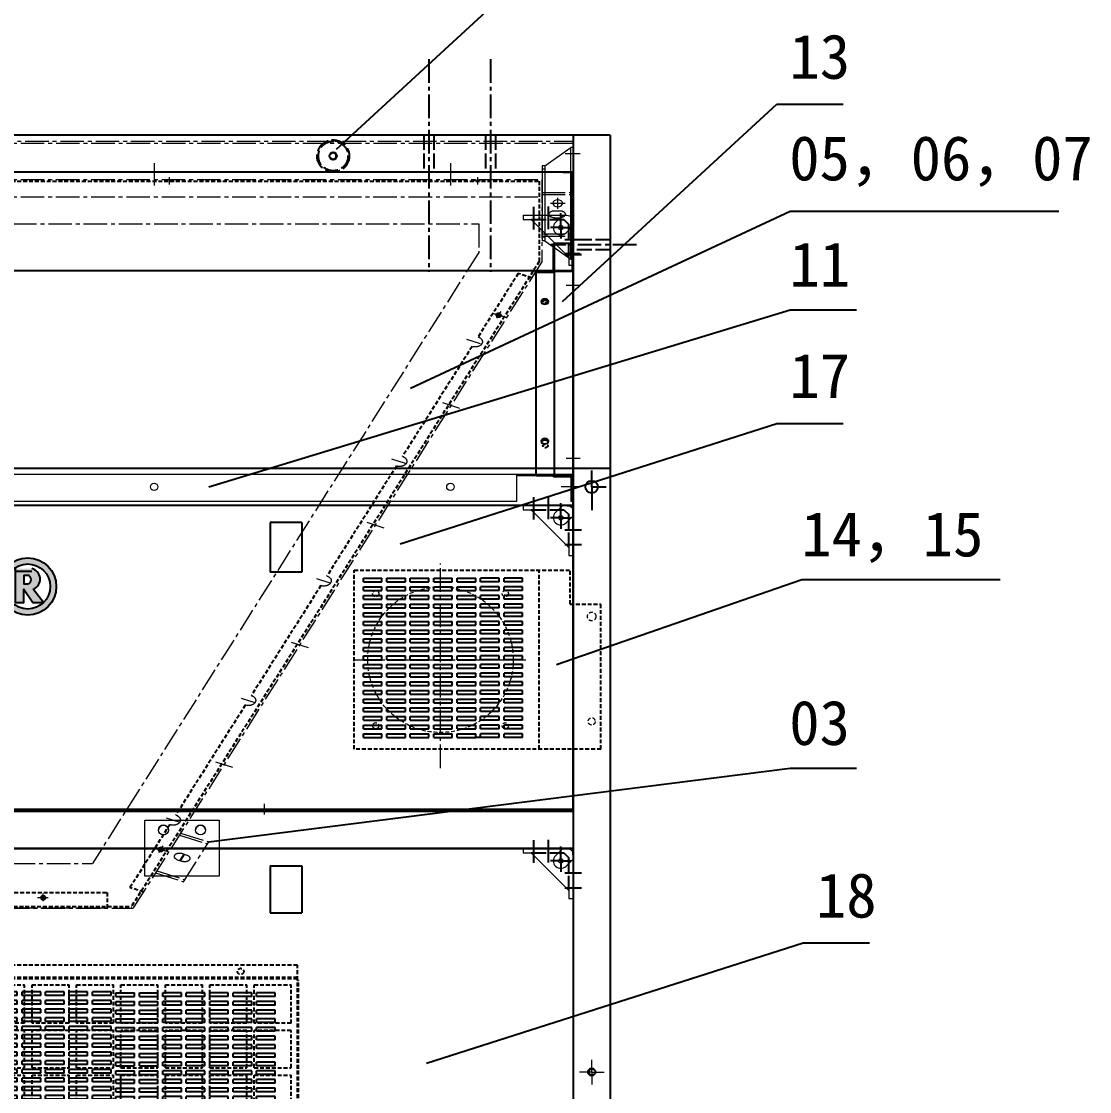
# Model space of a CAD drawing. Header units: millimetres. Extents: x -30327 to 34858, y 4015 to 75103.
# Drawn here: x -8343 to -7477, y 55952 to 56819 of the extents above; entities that cross this region are included whole.
import ezdxf

# ---------------------------------------------------------------- set-up
doc = ezdxf.new("R2010")
doc.units = ezdxf.units.MM
for name, pattern in [('ACAD_ISO02W100', [15, 12, -3]), ('CENTER2', [28.575, 19.05, -3.175, 3.175, -3.175]), ('HIDDEN2', [4.7625, 3.175, -1.5875])]:
    doc.linetypes.add(name, pattern=pattern)
doc.layers.add('cen', color=1, linetype='CENTER2', lineweight=9)
doc.layers.add('dim', color=2, linetype='Continuous', lineweight=9)
for name, color, linetype in [('green', 3, 'ACAD_ISO02W100'), ('hidden', 3, 'HIDDEN2'), ('magenta', 6, 'Continuous'), ('red', 1, 'CENTER2'), ('yellow', 2, 'Continuous')]:
    doc.layers.add(name, color=color, linetype=linetype)
doc.styles.add('HZ', font='')
doc.styles.get('HZ').set_extended_font_data('SimSun')

# ---------------------------------------------------------------- blocks, each defined once
blk = doc.blocks.new('DDD')
for p, q in [((4725.73, 13519.48), (4695.23, 13549.98)), ((4725.73, 13519.48), (4695.23, 13549.98)), ((4720.74, 13553.48), (4714.99, 13547.73)), ((4720.74, 13553.48), (4714.99, 13547.73)), ((4729.23, 13545), (4723.47, 13539.24)), ((4729.23, 13545), (4723.47, 13539.24))]:
    blk.add_line(p, q)
blk.add_lwpolyline([(4688.73, 13553.48), (4724.23, 13553.48, -0.414214), (4729.23, 13548.48), (4729.23, 13512.98)], format="xyb")
blk.add_lwpolyline([(4688.73, 13553.48), (4724.23, 13553.48, -0.414214), (4729.23, 13548.48), (4729.23, 13512.98)], format="xyb")
for points in [[(4688.73, 13553.48), (4688.73, 13549.98)], [(4688.73, 13553.48), (4688.73, 13549.98)], [(4688.73, 13549.98), (4695.23, 13549.98)], [(4688.73, 13549.98), (4695.23, 13549.98)], [(4725.73, 13519.48), (4725.73, 13512.98)], [(4725.73, 13519.48), (4725.73, 13512.98)], [(4725.73, 13512.98), (4729.23, 13512.98)], [(4725.73, 13512.98), (4729.23, 13512.98)]]:
    blk.add_lwpolyline(points)
blk.add_circle((4719.23, 13543.48), 1.75)
blk.add_circle((4719.23, 13543.48), 1.75)
blk.add_arc((4719.23, 13543.48), 6, 135, 315)
blk.add_arc((4719.23, 13543.48), 6, 135, 315)
at = {"layer": 'green'}
for p, q in [((4695.23, 13549.98), (4721.73, 13549.98)), ((4695.23, 13549.98), (4721.73, 13549.98)), ((4721.73, 13549.98), (4725.73, 13545.98)), ((4721.73, 13549.98), (4725.73, 13545.98)), ((4725.73, 13519.48), (4725.73, 13545.98)), ((4725.73, 13519.48), (4725.73, 13545.98))]:
    blk.add_line(p, q, dxfattribs=at)
at = {"layer": 'red'}
for p, q in [((4697.23, 13542.02), (4697.23, 13560.21)), ((4697.23, 13542.02), (4697.23, 13560.21)), ((4709.23, 13542.32), (4709.23, 13560.51)), ((4709.23, 13542.32), (4709.23, 13560.51)), ((4719.23, 13543.48), (4719.23, 13555.15)), ((4719.23, 13543.48), (4719.23, 13555.15)), ((4719.23, 13543.48), (4710.82, 13543.48)), ((4719.23, 13543.48), (4710.82, 13543.48)), ((4719.23, 13543.48), (4727.73, 13543.5)), ((4719.23, 13543.48), (4727.73, 13543.5)), ((4719.23, 13543.48), (4719.23, 13534.6)), ((4719.23, 13543.48), (4719.23, 13534.6)), ((4735.86, 13533.48), (4722.43, 13533.48)), ((4735.86, 13533.48), (4722.43, 13533.48)), ((4735.86, 13521.48), (4722.43, 13521.48)), ((4735.86, 13521.48), (4722.43, 13521.48))]:
    blk.add_line(p, q, dxfattribs=at)
blk = doc.blocks.new('htrsdgstergs')
for p, q in [((3647.03, 65525.53), (3775.03, 65525.53)), ((3647.03, 65523.53), (3647.03, 65525.53)), ((3647.03, 65523.53), (3775.03, 65523.53)), ((3668.03, 65502.53), (3647.03, 65523.53)), ((3754.03, 65502.53), (3775.03, 65523.53)), ((3775.03, 65525.53), (3775.03, 65523.53)), ((3754.03, 65502.53), (3668.03, 65502.53)), ((3668.03, 65502.53), (3668.03, 65500.53)), ((3672.03, 65502.53), (3672.03, 65500.53)), ((3750.03, 65502.53), (3750.03, 65500.53)), ((3754.03, 65502.53), (3754.03, 65500.53)), ((3754.03, 65500.53), (3668.03, 65500.53))]:
    blk.add_line(p, q)
blk.add_circle((3711.03, 65513.03), 4)
at = {"layer": 'cen'}
for p, q in [((3654.03, 65519.17), (3654.03, 65531.09)), ((3768.03, 65519.17), (3768.03, 65531.09)), ((3711.03, 65507.07), (3711.03, 65518.99)), ((3704.59, 65513.03), (3717.24, 65513.03))]:
    blk.add_line(p, q, dxfattribs=at)
blk = doc.blocks.new('HDRTHRDTHD')
for p, q in [((5220.52, 65527.33), (5280.52, 65527.33)), ((5220.52, 65527.33), (5280.52, 65527.33)), ((5220.52, 65482.08), (5220.52, 65527.33)), ((5280.52, 65527.33), (5280.52, 65482.08)), ((5280.52, 65482.08), (5220.52, 65482.08))]:
    blk.add_line(p, q)
for centre in [(5235.52, 65519.33), (5265.52, 65519.33)]:
    blk.add_circle(centre, 4)
for centre in [(5235.52, 65519.33), (5265.52, 65519.33)]:
    blk.add_arc(centre, 4, 3.83835, 176.16165)
blk = doc.blocks.new('HEGHER')
for p, q in [((-26.29, 44092.11), (-1.29, 44092.11)), ((-26.29, 44089.61), (-1.29, 44089.61)), ((-1.29, 44092.11), (-1.29, 44042.11)), ((-1.29, 44092.11), (-1.29, 44042.11)), ((-16.29, 44071.11), (-11.29, 44071.11)), ((-16.29, 44063.11), (-11.29, 44063.11)), ((-26.29, 44044.61), (-1.29, 44044.61)), ((-26.29, 44042.11), (-1.29, 44042.11))]:
    blk.add_line(p, q)
for centre, start, end in [((-16.29, 44067.11), 90, 270), ((-11.29, 44067.11), 270, 90)]:
    blk.add_arc(centre, 4, start, end)
blk = doc.blocks.new('GSEFREGFSEA')
for p, q in [((-1256.36, 55296.77), (-810.47, 55296.77)), ((-831.42, 55296.77), (-1235.42, 55296.77)), ((-479.42, 54556.5), (-810.47, 55296.77)), ((-1223.3, 55245.77), (-843.53, 55245.77)), ((-530.42, 54545.62), (-843.53, 55245.77)), ((-781.71, 55232.46), (-792.67, 55227.56)), ((-507.96, 54620.33), (-518.92, 54615.43)), ((-479.42, 54461.86), (-479.42, 54556.5)), ((-530.42, 54512.86), (-530.42, 54545.62)), ((-479.42, 54526.86), (-454.42, 54526.86)), ((-454.42, 54526.86), (-454.42, 54476.86)), ((-479.42, 54524.36), (-454.42, 54524.36)), ((-1536.42, 54512.86), (-530.42, 54512.86)), ((-469.42, 54505.86), (-464.42, 54505.86)), ((-469.42, 54497.86), (-464.42, 54497.86)), ((-1587.42, 54481.86), (-479.42, 54481.86)), ((-479.42, 54479.36), (-454.42, 54479.36)), ((-479.42, 54476.86), (-454.42, 54476.86)), ((-1587.42, 54461.86), (-479.42, 54461.86))]:
    blk.add_line(p, q)
for centre, radius, start, end in [((-778.2, 55195.73), 6, 292.11967, 116.06958), ((-717.16, 55058.71), 6, 293.93669, 114.09462), ((-655.92, 54921.78), 6, 293.93669, 114.09462), ((-594.68, 54784.85), 6, 293.93669, 114.09462), ((-533.45, 54647.92), 6, 293.93669, 114.09462), ((-469.42, 54501.86), 4, 90, 270), ((-464.42, 54501.86), 4, 270, 90)]:
    blk.add_arc(centre, radius, start, end)
at = {"layer": 'cen'}
for p, q in [((-879.49, 55284.77), (-888.12, 55284.77)), ((-784.51, 55231.2), (-792.4, 55227.69)), ((-783.69, 55193.29), (-772.72, 55198.16)), ((-743.7, 55128.96), (-729.91, 55135.13)), ((-722.83, 55056.19), (-711.86, 55061.06)), ((-682.39, 54991.87), (-668.6, 54998.03)), ((-661.97, 54919.1), (-651, 54923.96)), ((-621.08, 54854.77), (-607.29, 54860.93)), ((-601.11, 54782), (-590.14, 54786.86)), ((-559.76, 54717.67), (-545.98, 54723.83)), ((-540.25, 54644.9), (-529.28, 54649.77)), ((-510.76, 54619.07), (-518.65, 54615.56)), ((-781.42, 54459.29), (-781.42, 54467.92)), ((-531.42, 54459.29), (-531.42, 54467.92))]:
    blk.add_line(p, q, dxfattribs=at)
at = {"layer": 'cen', "ltscale": 4}
for p, q in [((-883.42, 55288.55), (-883.42, 55279.97)), ((-789.64, 55233.05), (-786.15, 55225.21)), ((-515.89, 54620.92), (-512.4, 54613.08))]:
    blk.add_line(p, q, dxfattribs=at)
at = {"layer": 'hidden'}
for p, q in [((-1255.07, 55294.77), (-811.77, 55294.77)), ((-831.42, 55278.77), (-831.42, 55296.77)), ((-481.42, 54556.08), (-811.77, 55294.77)), ((-1235.42, 55278.77), (-831.42, 55278.77)), ((-802.13, 55278.11), (-813.08, 55273.21)), ((-780.84, 55201.12), (-813.08, 55273.21)), ((-719.61, 55064.19), (-775.94, 55190.17)), ((-658.37, 54927.26), (-714.71, 55053.24)), ((-597.13, 54790.33), (-653.47, 54916.3)), ((-535.89, 54653.4), (-592.23, 54779.37)), ((-498.51, 54569.79), (-531, 54642.44)), ((-487.55, 54574.69), (-498.51, 54569.79)), ((-481.42, 54463.86), (-481.42, 54556.08)), ((-1585.42, 54463.86), (-481.42, 54463.86))]:
    blk.add_line(p, q, dxfattribs=at)
at = {"layer": 'hidden', "ltscale": 4}
for p, q in [((-783.42, 54463.86), (-783.42, 54461.86)), ((-782.92, 54463.86), (-782.92, 54461.86)), ((-779.92, 54463.86), (-779.92, 54461.86)), ((-779.42, 54463.86), (-779.42, 54461.86)), ((-533.42, 54463.86), (-533.42, 54461.86)), ((-532.92, 54463.86), (-532.92, 54461.86)), ((-529.92, 54463.86), (-529.92, 54461.86)), ((-529.42, 54463.86), (-529.42, 54461.86))]:
    blk.add_line(p, q, dxfattribs=at)
for centre, radius in [((-883.42, 55284.77), 2), ((-883.42, 55284.77), 1.5), ((-788.1, 55229.61), 2), ((-788.1, 55229.61), 2), ((-788.1, 55229.61), 1.5), ((-788.1, 55229.61), 1.5), ((-514.35, 54617.48), 2), ((-514.35, 54617.48), 2), ((-514.35, 54617.48), 1.5), ((-514.35, 54617.48), 1.5)]:
    blk.add_circle(centre, radius, dxfattribs=at)
at = {"layer": 'yellow'}
blk.add_line((-769.16, 55234.94), (-772.42, 55242.25), dxfattribs=at)
at = {"rotation": 24.09462357334447}
blk.add_blockref('HEGHER', (17231.97, 15016.58), dxfattribs=at)
blk = doc.blocks.new('HTHERHT')
at = {"lineweight": 15}
for p, q in [((9552.16, 59447.97), (8395.16, 59447.97)), ((9552.16, 59447.97), (9552.16, 59446.23)), ((9552.16, 59446.23), (9552.16, 59368.27)), ((9552.16, 59368.27), (8395.16, 59368.27)), ((9538.16, 59367.75), (8409.16, 59367.75)), ((9538.16, 59367.93), (9552.16, 59367.93)), ((9538.16, 59367.93), (9538.16, 59367.75)), ((9538.16, 59367.75), (9538.16, 59202.97)), ((9538.16, 59367.47), (9552.16, 59367.47)), ((9552.16, 59368.27), (9552.16, 59367.93)), ((9552.16, 59367.47), (9552.16, 59367.93)), ((9552.16, 59202.97), (8395.16, 59202.97)), ((9552.16, 59201.97), (9507.16, 59201.97)), ((9552.16, 59202.97), (9552.16, 59201.97)), ((9507.16, 59180.97), (8440.16, 59180.97)), ((9552.16, 59180.97), (9551.16, 59180.97))]:
    blk.add_line(p, q, dxfattribs=at)
for p, q in [((9507.16, 59202.97), (9507.16, 59180.97)), ((9551.16, 59201.97), (9551.16, 59180.97)), ((9552.16, 59201.97), (9552.16, 59180.97))]:
    blk.add_line(p, q)
for centre in [(9213.66, 59192.97), (9453.66, 59192.97)]:
    blk.add_circle(centre, 3)
at = {"layer": 'cen'}
for p, q in [((9213.66, 59455.21), (9213.66, 59437.09)), ((9453.66, 59455.21), (9453.66, 59437.09)), ((9558.83, 59192.97), (9543.49, 59192.97))]:
    blk.add_line(p, q, dxfattribs=at)
at = {"layer": 'hidden', "extrusion": (0, -0.707107, 0.707107)}
for centre in [(9530.66, 41961.93, -41961.93), (9530.66, 41879.16, -41879.16)]:
    blk.add_circle(centre, 2, dxfattribs=at)
blk = doc.blocks.new('HTRDHTRSH')
for p, q in [((12268.56, 58771.41), (12268.56, 58916.41)), ((12268.56, 58916.41), (12443.56, 58916.41)), ((12418.56, 58771.41), (12418.56, 58916.41)), ((12443.56, 58888.91), (12443.56, 58916.41)), ((12443.56, 58888.91), (12468.56, 58888.91)), ((12468.56, 58771.41), (12468.56, 58888.91)), ((12468.56, 58771.41), (12268.56, 58771.41))]:
    blk.add_line(p, q)
at = {"lineweight": 9}
for centre, radius in [((12338.56, 58843.91), 59), ((12286.06, 58897.41), 2.5), ((12391.06, 58897.41), 2.5), ((12461.06, 58878.91), 3.5), ((12286.06, 58790.41), 2.5), ((12391.06, 58790.41), 2.5), ((12461.06, 58793.91), 2.91)]:
    blk.add_circle(centre, radius, dxfattribs=at)
at = {"layer": 'cen', "lineweight": 9}
for p, q in [((12338.56, 58756.05), (12338.56, 58921.93)), ((12267.96, 58843.91), (12409.16, 58843.91))]:
    blk.add_line(p, q, dxfattribs=at)
blk = doc.blocks.new('bgfs')
at = {"color": 0}
for p, q in [((19166.84, 10900.74), (19181.84, 10900.74)), ((19166.84, 10897.74), (19166.84, 10900.74)), ((19166.84, 10897.74), (19181.84, 10897.74)), ((19181.84, 10897.74), (19181.84, 10900.74)), ((19185.84, 10900.74), (19200.84, 10900.74)), ((19185.84, 10897.74), (19185.84, 10900.74)), ((19185.84, 10897.74), (19200.84, 10897.74)), ((19200.84, 10897.74), (19200.84, 10900.74)), ((19204.84, 10900.74), (19219.84, 10900.74)), ((19204.84, 10897.74), (19204.84, 10900.74)), ((19204.84, 10897.74), (19219.84, 10897.74)), ((19219.84, 10897.74), (19219.84, 10900.74)), ((19223.84, 10900.74), (19238.84, 10900.74)), ((19223.84, 10897.74), (19223.84, 10900.74)), ((19223.84, 10897.74), (19238.84, 10897.74)), ((19238.84, 10897.74), (19238.84, 10900.74)), ((19242.84, 10900.74), (19257.84, 10900.74)), ((19242.84, 10897.74), (19242.84, 10900.74)), ((19242.84, 10897.74), (19257.84, 10897.74)), ((19257.84, 10897.74), (19257.84, 10900.74)), ((19261.84, 10897.74), (19261.84, 10900.74)), ((19276.84, 10900.74), (19261.84, 10900.74)), ((19276.84, 10897.74), (19261.84, 10897.74)), ((19276.84, 10897.74), (19276.84, 10900.74)), ((19280.84, 10897.74), (19280.84, 10900.74)), ((19295.84, 10900.74), (19280.84, 10900.74)), ((19295.84, 10897.74), (19280.84, 10897.74)), ((19295.84, 10897.74), (19295.84, 10900.74)), ((19166.84, 10893.74), (19181.84, 10893.74)), ((19166.84, 10890.74), (19166.84, 10893.74)), ((19166.84, 10890.74), (19181.84, 10890.74)), ((19181.84, 10890.74), (19181.84, 10893.74)), ((19185.84, 10893.74), (19200.84, 10893.74)), ((19185.84, 10890.74), (19185.84, 10893.74)), ((19185.84, 10890.74), (19200.84, 10890.74)), ((19200.84, 10890.74), (19200.84, 10893.74)), ((19204.84, 10893.74), (19219.84, 10893.74)), ((19204.84, 10890.74), (19204.84, 10893.74)), ((19204.84, 10890.74), (19219.84, 10890.74)), ((19219.84, 10890.74), (19219.84, 10893.74)), ((19223.84, 10893.74), (19238.84, 10893.74)), ((19223.84, 10890.74), (19223.84, 10893.74)), ((19223.84, 10890.74), (19238.84, 10890.74)), ((19238.84, 10890.74), (19238.84, 10893.74)), ((19242.84, 10893.74), (19257.84, 10893.74)), ((19242.84, 10890.74), (19242.84, 10893.74)), ((19242.84, 10890.74), (19257.84, 10890.74)), ((19257.84, 10890.74), (19257.84, 10893.74)), ((19261.84, 10890.74), (19261.84, 10893.74)), ((19276.84, 10893.74), (19261.84, 10893.74)), ((19276.84, 10890.74), (19261.84, 10890.74)), ((19276.84, 10890.74), (19276.84, 10893.74)), ((19280.84, 10890.74), (19280.84, 10893.74)), ((19295.84, 10893.74), (19280.84, 10893.74)), ((19295.84, 10890.74), (19280.84, 10890.74)), ((19295.84, 10890.74), (19295.84, 10893.74)), ((19166.84, 10886.74), (19181.84, 10886.74)), ((19166.84, 10883.74), (19166.84, 10886.74)), ((19166.84, 10883.74), (19181.84, 10883.74)), ((19166.84, 10879.74), (19181.84, 10879.74)), ((19166.84, 10876.74), (19166.84, 10879.74)), ((19181.84, 10883.74), (19181.84, 10886.74)), ((19181.84, 10876.74), (19181.84, 10879.74)), ((19185.84, 10886.74), (19200.84, 10886.74)), ((19185.84, 10883.74), (19185.84, 10886.74)), ((19185.84, 10883.74), (19200.84, 10883.74)), ((19185.84, 10879.74), (19200.84, 10879.74)), ((19185.84, 10876.74), (19185.84, 10879.74)), ((19200.84, 10883.74), (19200.84, 10886.74)), ((19200.84, 10876.74), (19200.84, 10879.74)), ((19204.84, 10886.74), (19219.84, 10886.74)), ((19204.84, 10883.74), (19204.84, 10886.74)), ((19204.84, 10883.74), (19219.84, 10883.74)), ((19204.84, 10879.74), (19219.84, 10879.74)), ((19204.84, 10876.74), (19204.84, 10879.74)), ((19219.84, 10883.74), (19219.84, 10886.74)), ((19219.84, 10876.74), (19219.84, 10879.74)), ((19223.84, 10886.74), (19238.84, 10886.74)), ((19223.84, 10883.74), (19223.84, 10886.74)), ((19223.84, 10883.74), (19238.84, 10883.74)), ((19223.84, 10879.74), (19238.84, 10879.74)), ((19223.84, 10876.74), (19223.84, 10879.74)), ((19238.84, 10883.74), (19238.84, 10886.74)), ((19238.84, 10876.74), (19238.84, 10879.74)), ((19242.84, 10883.74), (19242.84, 10886.74)), ((19242.84, 10886.74), (19257.84, 10886.74)), ((19242.84, 10883.74), (19257.84, 10883.74)), ((19242.84, 10876.74), (19242.84, 10879.74)), ((19242.84, 10879.74), (19257.84, 10879.74)), ((19257.84, 10883.74), (19257.84, 10886.74)), ((19257.84, 10876.74), (19257.84, 10879.74)), ((19276.84, 10886.74), (19261.84, 10886.74)), ((19261.84, 10883.74), (19261.84, 10886.74)), ((19276.84, 10883.74), (19261.84, 10883.74)), ((19276.84, 10879.74), (19261.84, 10879.74)), ((19261.84, 10876.74), (19261.84, 10879.74)), ((19276.84, 10883.74), (19276.84, 10886.74)), ((19276.84, 10876.74), (19276.84, 10879.74)), ((19280.84, 10883.74), (19280.84, 10886.74)), ((19295.84, 10886.74), (19280.84, 10886.74)), ((19295.84, 10883.74), (19280.84, 10883.74)), ((19280.84, 10876.74), (19280.84, 10879.74)), ((19295.84, 10879.74), (19280.84, 10879.74)), ((19295.84, 10883.74), (19295.84, 10886.74)), ((19295.84, 10876.74), (19295.84, 10879.74)), ((19166.84, 10876.74), (19181.84, 10876.74)), ((19166.84, 10869.74), (19166.84, 10872.74)), ((19166.84, 10872.74), (19181.84, 10872.74)), ((19181.84, 10869.74), (19181.84, 10872.74)), ((19185.84, 10876.74), (19200.84, 10876.74)), ((19185.84, 10869.74), (19185.84, 10872.74)), ((19185.84, 10872.74), (19200.84, 10872.74)), ((19200.84, 10869.74), (19200.84, 10872.74)), ((19204.84, 10876.74), (19219.84, 10876.74)), ((19204.84, 10869.74), (19204.84, 10872.74)), ((19204.84, 10872.74), (19219.84, 10872.74)), ((19219.84, 10869.74), (19219.84, 10872.74)), ((19223.84, 10876.74), (19238.84, 10876.74)), ((19223.84, 10869.74), (19223.84, 10872.74)), ((19223.84, 10872.74), (19238.84, 10872.74)), ((19238.84, 10869.74), (19238.84, 10872.74)), ((19242.84, 10876.74), (19257.84, 10876.74)), ((19242.84, 10869.74), (19242.84, 10872.74)), ((19242.84, 10872.74), (19257.84, 10872.74)), ((19257.84, 10869.74), (19257.84, 10872.74)), ((19276.84, 10876.74), (19261.84, 10876.74)), ((19276.84, 10872.74), (19261.84, 10872.74)), ((19261.84, 10869.74), (19261.84, 10872.74)), ((19276.84, 10869.74), (19276.84, 10872.74)), ((19295.84, 10876.74), (19280.84, 10876.74)), ((19295.84, 10872.74), (19280.84, 10872.74)), ((19280.84, 10869.74), (19280.84, 10872.74)), ((19295.84, 10869.74), (19295.84, 10872.74)), ((19166.84, 10869.74), (19181.84, 10869.74)), ((19166.84, 10862.74), (19166.84, 10865.74)), ((19166.84, 10865.74), (19181.84, 10865.74)), ((19166.84, 10862.74), (19181.84, 10862.74)), ((19181.84, 10862.74), (19181.84, 10865.74)), ((19185.84, 10869.74), (19200.84, 10869.74)), ((19185.84, 10862.74), (19185.84, 10865.74)), ((19185.84, 10865.74), (19200.84, 10865.74)), ((19185.84, 10862.74), (19200.84, 10862.74)), ((19200.84, 10862.74), (19200.84, 10865.74)), ((19204.84, 10869.74), (19219.84, 10869.74)), ((19204.84, 10862.74), (19204.84, 10865.74)), ((19204.84, 10865.74), (19219.84, 10865.74)), ((19204.84, 10862.74), (19219.84, 10862.74)), ((19219.84, 10862.74), (19219.84, 10865.74)), ((19223.84, 10869.74), (19238.84, 10869.74)), ((19223.84, 10862.74), (19223.84, 10865.74)), ((19223.84, 10865.74), (19238.84, 10865.74)), ((19223.84, 10862.74), (19238.84, 10862.74)), ((19238.84, 10862.74), (19238.84, 10865.74)), ((19242.84, 10869.74), (19257.84, 10869.74)), ((19242.84, 10862.74), (19242.84, 10865.74)), ((19242.84, 10865.74), (19257.84, 10865.74)), ((19242.84, 10862.74), (19257.84, 10862.74)), ((19257.84, 10862.74), (19257.84, 10865.74)), ((19276.84, 10869.74), (19261.84, 10869.74)), ((19276.84, 10865.74), (19261.84, 10865.74)), ((19261.84, 10862.74), (19261.84, 10865.74)), ((19276.84, 10862.74), (19261.84, 10862.74)), ((19276.84, 10862.74), (19276.84, 10865.74)), ((19295.84, 10869.74), (19280.84, 10869.74)), ((19295.84, 10865.74), (19280.84, 10865.74)), ((19280.84, 10862.74), (19280.84, 10865.74)), ((19295.84, 10862.74), (19280.84, 10862.74)), ((19295.84, 10862.74), (19295.84, 10865.74)), ((19166.84, 10855.74), (19166.84, 10858.74)), ((19166.84, 10858.74), (19181.84, 10858.74)), ((19166.84, 10855.74), (19181.84, 10855.74)), ((19181.84, 10855.74), (19181.84, 10858.74)), ((19185.84, 10855.74), (19185.84, 10858.74)), ((19185.84, 10858.74), (19200.84, 10858.74)), ((19185.84, 10855.74), (19200.84, 10855.74)), ((19200.84, 10855.74), (19200.84, 10858.74)), ((19204.84, 10855.74), (19204.84, 10858.74)), ((19204.84, 10858.74), (19219.84, 10858.74)), ((19204.84, 10855.74), (19219.84, 10855.74)), ((19219.84, 10855.74), (19219.84, 10858.74)), ((19223.84, 10855.74), (19223.84, 10858.74)), ((19223.84, 10858.74), (19238.84, 10858.74)), ((19223.84, 10855.74), (19238.84, 10855.74)), ((19238.84, 10855.74), (19238.84, 10858.74)), ((19242.84, 10855.74), (19242.84, 10858.74)), ((19242.84, 10858.74), (19257.84, 10858.74)), ((19242.84, 10855.74), (19257.84, 10855.74)), ((19257.84, 10855.74), (19257.84, 10858.74)), ((19276.84, 10858.74), (19261.84, 10858.74)), ((19261.84, 10855.74), (19261.84, 10858.74)), ((19276.84, 10855.74), (19261.84, 10855.74)), ((19276.84, 10855.74), (19276.84, 10858.74)), ((19295.84, 10858.74), (19280.84, 10858.74)), ((19280.84, 10855.74), (19280.84, 10858.74)), ((19295.84, 10855.74), (19280.84, 10855.74)), ((19295.84, 10855.74), (19295.84, 10858.74)), ((19166.84, 10848.74), (19166.84, 10851.74)), ((19166.84, 10851.74), (19181.84, 10851.74)), ((19166.84, 10848.74), (19181.84, 10848.74)), ((19166.84, 10841.74), (19166.84, 10844.74)), ((19166.84, 10844.74), (19181.84, 10844.74)), ((19181.84, 10848.74), (19181.84, 10851.74)), ((19181.84, 10841.74), (19181.84, 10844.74)), ((19185.84, 10848.74), (19185.84, 10851.74)), ((19185.84, 10851.74), (19200.84, 10851.74)), ((19185.84, 10848.74), (19200.84, 10848.74)), ((19185.84, 10841.74), (19185.84, 10844.74)), ((19185.84, 10844.74), (19200.84, 10844.74)), ((19200.84, 10848.74), (19200.84, 10851.74)), ((19200.84, 10841.74), (19200.84, 10844.74)), ((19204.84, 10848.74), (19204.84, 10851.74)), ((19204.84, 10851.74), (19219.84, 10851.74)), ((19204.84, 10848.74), (19219.84, 10848.74)), ((19204.84, 10841.74), (19204.84, 10844.74)), ((19204.84, 10844.74), (19219.84, 10844.74)), ((19219.84, 10848.74), (19219.84, 10851.74)), ((19219.84, 10841.74), (19219.84, 10844.74)), ((19223.84, 10848.74), (19223.84, 10851.74)), ((19223.84, 10851.74), (19238.84, 10851.74)), ((19223.84, 10848.74), (19238.84, 10848.74)), ((19223.84, 10841.74), (19223.84, 10844.74)), ((19223.84, 10844.74), (19238.84, 10844.74)), ((19238.84, 10848.74), (19238.84, 10851.74)), ((19238.84, 10841.74), (19238.84, 10844.74)), ((19242.84, 10851.74), (19257.84, 10851.74)), ((19242.84, 10848.74), (19242.84, 10851.74)), ((19242.84, 10848.74), (19257.84, 10848.74)), ((19242.84, 10844.74), (19257.84, 10844.74)), ((19242.84, 10841.74), (19242.84, 10844.74)), ((19257.84, 10848.74), (19257.84, 10851.74)), ((19257.84, 10841.74), (19257.84, 10844.74)), ((19261.84, 10848.74), (19261.84, 10851.74)), ((19276.84, 10851.74), (19261.84, 10851.74)), ((19276.84, 10848.74), (19261.84, 10848.74)), ((19261.84, 10841.74), (19261.84, 10844.74)), ((19276.84, 10844.74), (19261.84, 10844.74)), ((19276.84, 10848.74), (19276.84, 10851.74)), ((19276.84, 10841.74), (19276.84, 10844.74)), ((19295.84, 10851.74), (19280.84, 10851.74)), ((19280.84, 10848.74), (19280.84, 10851.74)), ((19295.84, 10848.74), (19280.84, 10848.74)), ((19295.84, 10844.74), (19280.84, 10844.74)), ((19280.84, 10841.74), (19280.84, 10844.74)), ((19295.84, 10848.74), (19295.84, 10851.74)), ((19295.84, 10841.74), (19295.84, 10844.74)), ((19166.84, 10841.74), (19181.84, 10841.74)), ((19166.84, 10837.74), (19181.84, 10837.74)), ((19166.84, 10834.74), (19166.84, 10837.74)), ((19181.84, 10834.74), (19181.84, 10837.74)), ((19185.84, 10841.74), (19200.84, 10841.74)), ((19185.84, 10837.74), (19200.84, 10837.74)), ((19185.84, 10834.74), (19185.84, 10837.74)), ((19200.84, 10834.74), (19200.84, 10837.74)), ((19204.84, 10841.74), (19219.84, 10841.74)), ((19204.84, 10837.74), (19219.84, 10837.74)), ((19204.84, 10834.74), (19204.84, 10837.74)), ((19219.84, 10834.74), (19219.84, 10837.74)), ((19223.84, 10841.74), (19238.84, 10841.74)), ((19223.84, 10837.74), (19238.84, 10837.74)), ((19223.84, 10834.74), (19223.84, 10837.74)), ((19238.84, 10834.74), (19238.84, 10837.74)), ((19242.84, 10841.74), (19257.84, 10841.74)), ((19242.84, 10837.74), (19257.84, 10837.74)), ((19242.84, 10834.74), (19242.84, 10837.74)), ((19257.84, 10834.74), (19257.84, 10837.74)), ((19276.84, 10841.74), (19261.84, 10841.74)), ((19261.84, 10834.74), (19261.84, 10837.74)), ((19276.84, 10837.74), (19261.84, 10837.74)), ((19276.84, 10834.74), (19276.84, 10837.74)), ((19295.84, 10841.74), (19280.84, 10841.74)), ((19280.84, 10834.74), (19280.84, 10837.74)), ((19295.84, 10837.74), (19280.84, 10837.74)), ((19295.84, 10834.74), (19295.84, 10837.74)), ((19166.84, 10834.74), (19181.84, 10834.74)), ((19166.84, 10830.74), (19181.84, 10830.74)), ((19166.84, 10827.74), (19166.84, 10830.74)), ((19166.84, 10827.74), (19181.84, 10827.74)), ((19181.84, 10827.74), (19181.84, 10830.74)), ((19185.84, 10834.74), (19200.84, 10834.74)), ((19185.84, 10830.74), (19200.84, 10830.74)), ((19185.84, 10827.74), (19185.84, 10830.74)), ((19185.84, 10827.74), (19200.84, 10827.74)), ((19200.84, 10827.74), (19200.84, 10830.74)), ((19204.84, 10834.74), (19219.84, 10834.74)), ((19204.84, 10830.74), (19219.84, 10830.74)), ((19204.84, 10827.74), (19204.84, 10830.74)), ((19204.84, 10827.74), (19219.84, 10827.74)), ((19219.84, 10827.74), (19219.84, 10830.74)), ((19223.84, 10834.74), (19238.84, 10834.74)), ((19223.84, 10830.74), (19238.84, 10830.74)), ((19223.84, 10827.74), (19223.84, 10830.74)), ((19223.84, 10827.74), (19238.84, 10827.74)), ((19238.84, 10827.74), (19238.84, 10830.74)), ((19242.84, 10834.74), (19257.84, 10834.74)), ((19242.84, 10830.74), (19257.84, 10830.74)), ((19242.84, 10827.74), (19242.84, 10830.74)), ((19242.84, 10827.74), (19257.84, 10827.74)), ((19257.84, 10827.74), (19257.84, 10830.74)), ((19276.84, 10834.74), (19261.84, 10834.74)), ((19261.84, 10827.74), (19261.84, 10830.74)), ((19276.84, 10830.74), (19261.84, 10830.74)), ((19276.84, 10827.74), (19261.84, 10827.74)), ((19276.84, 10827.74), (19276.84, 10830.74)), ((19295.84, 10834.74), (19280.84, 10834.74)), ((19280.84, 10827.74), (19280.84, 10830.74)), ((19295.84, 10830.74), (19280.84, 10830.74)), ((19295.84, 10827.74), (19280.84, 10827.74)), ((19295.84, 10827.74), (19295.84, 10830.74)), ((19166.84, 10823.74), (19181.84, 10823.74)), ((19166.84, 10820.74), (19166.84, 10823.74)), ((19166.84, 10820.74), (19181.84, 10820.74)), ((19181.84, 10820.74), (19181.84, 10823.74)), ((19185.84, 10823.74), (19200.84, 10823.74)), ((19185.84, 10820.74), (19185.84, 10823.74)), ((19185.84, 10820.74), (19200.84, 10820.74)), ((19200.84, 10820.74), (19200.84, 10823.74)), ((19204.84, 10823.74), (19219.84, 10823.74)), ((19204.84, 10820.74), (19204.84, 10823.74)), ((19204.84, 10820.74), (19219.84, 10820.74)), ((19219.84, 10820.74), (19219.84, 10823.74)), ((19223.84, 10823.74), (19238.84, 10823.74)), ((19223.84, 10820.74), (19223.84, 10823.74)), ((19223.84, 10820.74), (19238.84, 10820.74)), ((19238.84, 10820.74), (19238.84, 10823.74)), ((19242.84, 10823.74), (19257.84, 10823.74)), ((19242.84, 10820.74), (19242.84, 10823.74)), ((19242.84, 10820.74), (19257.84, 10820.74)), ((19257.84, 10820.74), (19257.84, 10823.74)), ((19261.84, 10820.74), (19261.84, 10823.74)), ((19276.84, 10823.74), (19261.84, 10823.74)), ((19276.84, 10820.74), (19261.84, 10820.74)), ((19276.84, 10820.74), (19276.84, 10823.74)), ((19280.84, 10820.74), (19280.84, 10823.74)), ((19295.84, 10823.74), (19280.84, 10823.74)), ((19295.84, 10820.74), (19280.84, 10820.74)), ((19295.84, 10820.74), (19295.84, 10823.74)), ((19166.84, 10816.74), (19181.84, 10816.74)), ((19166.84, 10813.74), (19166.84, 10816.74)), ((19166.84, 10813.74), (19181.84, 10813.74)), ((19181.84, 10813.74), (19181.84, 10816.74)), ((19185.84, 10816.74), (19200.84, 10816.74)), ((19185.84, 10813.74), (19185.84, 10816.74)), ((19185.84, 10813.74), (19200.84, 10813.74)), ((19200.84, 10813.74), (19200.84, 10816.74)), ((19204.84, 10816.74), (19219.84, 10816.74)), ((19204.84, 10813.74), (19204.84, 10816.74)), ((19204.84, 10813.74), (19219.84, 10813.74)), ((19219.84, 10813.74), (19219.84, 10816.74)), ((19223.84, 10816.74), (19238.84, 10816.74)), ((19223.84, 10813.74), (19223.84, 10816.74)), ((19223.84, 10813.74), (19238.84, 10813.74)), ((19238.84, 10813.74), (19238.84, 10816.74)), ((19242.84, 10813.74), (19242.84, 10816.74)), ((19242.84, 10816.74), (19257.84, 10816.74)), ((19242.84, 10813.74), (19257.84, 10813.74)), ((19257.84, 10813.74), (19257.84, 10816.74)), ((19276.84, 10816.74), (19261.84, 10816.74)), ((19261.84, 10813.74), (19261.84, 10816.74)), ((19276.84, 10813.74), (19261.84, 10813.74)), ((19276.84, 10813.74), (19276.84, 10816.74)), ((19280.84, 10813.74), (19280.84, 10816.74)), ((19295.84, 10816.74), (19280.84, 10816.74)), ((19295.84, 10813.74), (19280.84, 10813.74)), ((19295.84, 10813.74), (19295.84, 10816.74)), ((19166.84, 10809.74), (19181.84, 10809.74)), ((19166.84, 10806.74), (19166.84, 10809.74)), ((19166.84, 10806.74), (19181.84, 10806.74)), ((19166.84, 10799.74), (19166.84, 10802.74)), ((19166.84, 10802.74), (19181.84, 10802.74)), ((19181.84, 10806.74), (19181.84, 10809.74)), ((19181.84, 10799.74), (19181.84, 10802.74)), ((19185.84, 10809.74), (19200.84, 10809.74)), ((19185.84, 10806.74), (19185.84, 10809.74)), ((19185.84, 10806.74), (19200.84, 10806.74)), ((19185.84, 10799.74), (19185.84, 10802.74)), ((19185.84, 10802.74), (19200.84, 10802.74)), ((19200.84, 10806.74), (19200.84, 10809.74)), ((19200.84, 10799.74), (19200.84, 10802.74)), ((19204.84, 10809.74), (19219.84, 10809.74)), ((19204.84, 10806.74), (19204.84, 10809.74)), ((19204.84, 10806.74), (19219.84, 10806.74)), ((19204.84, 10799.74), (19204.84, 10802.74)), ((19204.84, 10802.74), (19219.84, 10802.74)), ((19219.84, 10806.74), (19219.84, 10809.74)), ((19219.84, 10799.74), (19219.84, 10802.74)), ((19223.84, 10809.74), (19238.84, 10809.74)), ((19223.84, 10806.74), (19223.84, 10809.74)), ((19223.84, 10806.74), (19238.84, 10806.74)), ((19223.84, 10799.74), (19223.84, 10802.74)), ((19223.84, 10802.74), (19238.84, 10802.74)), ((19238.84, 10806.74), (19238.84, 10809.74)), ((19238.84, 10799.74), (19238.84, 10802.74)), ((19242.84, 10806.74), (19242.84, 10809.74)), ((19242.84, 10809.74), (19257.84, 10809.74)), ((19242.84, 10806.74), (19257.84, 10806.74)), ((19242.84, 10799.74), (19242.84, 10802.74)), ((19242.84, 10802.74), (19257.84, 10802.74)), ((19257.84, 10806.74), (19257.84, 10809.74)), ((19257.84, 10799.74), (19257.84, 10802.74)), ((19276.84, 10809.74), (19261.84, 10809.74)), ((19261.84, 10806.74), (19261.84, 10809.74)), ((19276.84, 10806.74), (19261.84, 10806.74)), ((19276.84, 10802.74), (19261.84, 10802.74)), ((19261.84, 10799.74), (19261.84, 10802.74)), ((19276.84, 10806.74), (19276.84, 10809.74)), ((19276.84, 10799.74), (19276.84, 10802.74)), ((19280.84, 10806.74), (19280.84, 10809.74)), ((19295.84, 10809.74), (19280.84, 10809.74)), ((19295.84, 10806.74), (19280.84, 10806.74)), ((19295.84, 10802.74), (19280.84, 10802.74)), ((19280.84, 10799.74), (19280.84, 10802.74)), ((19295.84, 10806.74), (19295.84, 10809.74)), ((19295.84, 10799.74), (19295.84, 10802.74)), ((19166.84, 10799.74), (19181.84, 10799.74)), ((19166.84, 10792.74), (19166.84, 10795.74)), ((19166.84, 10795.74), (19181.84, 10795.74)), ((19166.84, 10792.74), (19181.84, 10792.74)), ((19181.84, 10792.74), (19181.84, 10795.74)), ((19185.84, 10799.74), (19200.84, 10799.74)), ((19185.84, 10792.74), (19185.84, 10795.74)), ((19185.84, 10795.74), (19200.84, 10795.74)), ((19185.84, 10792.74), (19200.84, 10792.74)), ((19200.84, 10792.74), (19200.84, 10795.74)), ((19204.84, 10799.74), (19219.84, 10799.74)), ((19204.84, 10792.74), (19204.84, 10795.74)), ((19204.84, 10795.74), (19219.84, 10795.74)), ((19204.84, 10792.74), (19219.84, 10792.74)), ((19219.84, 10792.74), (19219.84, 10795.74)), ((19223.84, 10799.74), (19238.84, 10799.74)), ((19223.84, 10792.74), (19223.84, 10795.74)), ((19223.84, 10795.74), (19238.84, 10795.74)), ((19223.84, 10792.74), (19238.84, 10792.74)), ((19238.84, 10792.74), (19238.84, 10795.74)), ((19242.84, 10799.74), (19257.84, 10799.74)), ((19242.84, 10792.74), (19242.84, 10795.74)), ((19242.84, 10795.74), (19257.84, 10795.74)), ((19242.84, 10792.74), (19257.84, 10792.74)), ((19257.84, 10792.74), (19257.84, 10795.74)), ((19276.84, 10799.74), (19261.84, 10799.74)), ((19276.84, 10795.74), (19261.84, 10795.74)), ((19261.84, 10792.74), (19261.84, 10795.74)), ((19276.84, 10792.74), (19261.84, 10792.74)), ((19276.84, 10792.74), (19276.84, 10795.74)), ((19295.84, 10799.74), (19280.84, 10799.74)), ((19295.84, 10795.74), (19280.84, 10795.74)), ((19280.84, 10792.74), (19280.84, 10795.74)), ((19295.84, 10792.74), (19280.84, 10792.74)), ((19295.84, 10792.74), (19295.84, 10795.74)), ((19166.84, 10785.74), (19166.84, 10788.74)), ((19166.84, 10788.74), (19181.84, 10788.74)), ((19166.84, 10785.74), (19181.84, 10785.74)), ((19181.84, 10785.74), (19181.84, 10788.74)), ((19185.84, 10785.74), (19185.84, 10788.74)), ((19185.84, 10788.74), (19200.84, 10788.74)), ((19185.84, 10785.74), (19200.84, 10785.74)), ((19200.84, 10785.74), (19200.84, 10788.74)), ((19204.84, 10785.74), (19204.84, 10788.74)), ((19204.84, 10788.74), (19219.84, 10788.74)), ((19204.84, 10785.74), (19219.84, 10785.74)), ((19219.84, 10785.74), (19219.84, 10788.74)), ((19223.84, 10785.74), (19223.84, 10788.74)), ((19223.84, 10788.74), (19238.84, 10788.74)), ((19223.84, 10785.74), (19238.84, 10785.74)), ((19238.84, 10785.74), (19238.84, 10788.74)), ((19242.84, 10785.74), (19242.84, 10788.74)), ((19242.84, 10788.74), (19257.84, 10788.74)), ((19242.84, 10785.74), (19257.84, 10785.74)), ((19257.84, 10785.74), (19257.84, 10788.74)), ((19276.84, 10788.74), (19261.84, 10788.74)), ((19261.84, 10785.74), (19261.84, 10788.74)), ((19276.84, 10785.74), (19261.84, 10785.74)), ((19276.84, 10785.74), (19276.84, 10788.74)), ((19295.84, 10788.74), (19280.84, 10788.74)), ((19280.84, 10785.74), (19280.84, 10788.74)), ((19295.84, 10785.74), (19280.84, 10785.74)), ((19295.84, 10785.74), (19295.84, 10788.74)), ((19166.84, 10778.74), (19166.84, 10781.74)), ((19166.84, 10781.74), (19181.84, 10781.74)), ((19166.84, 10778.74), (19181.84, 10778.74)), ((19181.84, 10778.74), (19181.84, 10781.74)), ((19185.84, 10778.74), (19185.84, 10781.74)), ((19185.84, 10781.74), (19200.84, 10781.74)), ((19185.84, 10778.74), (19200.84, 10778.74)), ((19200.84, 10778.74), (19200.84, 10781.74)), ((19204.84, 10778.74), (19204.84, 10781.74)), ((19204.84, 10781.74), (19219.84, 10781.74)), ((19204.84, 10778.74), (19219.84, 10778.74)), ((19219.84, 10778.74), (19219.84, 10781.74)), ((19223.84, 10778.74), (19223.84, 10781.74)), ((19223.84, 10781.74), (19238.84, 10781.74)), ((19223.84, 10778.74), (19238.84, 10778.74)), ((19238.84, 10778.74), (19238.84, 10781.74)), ((19242.84, 10781.74), (19257.84, 10781.74)), ((19242.84, 10778.74), (19242.84, 10781.74)), ((19242.84, 10778.74), (19257.84, 10778.74)), ((19257.84, 10778.74), (19257.84, 10781.74)), ((19261.84, 10778.74), (19261.84, 10781.74)), ((19276.84, 10781.74), (19261.84, 10781.74)), ((19276.84, 10778.74), (19261.84, 10778.74)), ((19276.84, 10778.74), (19276.84, 10781.74)), ((19295.84, 10781.74), (19280.84, 10781.74)), ((19280.84, 10778.74), (19280.84, 10781.74)), ((19295.84, 10778.74), (19280.84, 10778.74)), ((19295.84, 10778.74), (19295.84, 10781.74)), ((19166.84, 10771.74), (19166.84, 10774.74)), ((19166.84, 10774.74), (19181.84, 10774.74)), ((19166.84, 10771.74), (19181.84, 10771.74)), ((19181.84, 10771.74), (19181.84, 10774.74)), ((19185.84, 10771.74), (19185.84, 10774.74)), ((19185.84, 10774.74), (19200.84, 10774.74)), ((19185.84, 10771.74), (19200.84, 10771.74)), ((19200.84, 10771.74), (19200.84, 10774.74)), ((19204.84, 10771.74), (19204.84, 10774.74)), ((19204.84, 10774.74), (19219.84, 10774.74)), ((19204.84, 10771.74), (19219.84, 10771.74)), ((19219.84, 10771.74), (19219.84, 10774.74)), ((19223.84, 10771.74), (19223.84, 10774.74)), ((19223.84, 10774.74), (19238.84, 10774.74)), ((19223.84, 10771.74), (19238.84, 10771.74)), ((19238.84, 10771.74), (19238.84, 10774.74)), ((19242.84, 10774.74), (19257.84, 10774.74)), ((19242.84, 10771.74), (19242.84, 10774.74)), ((19242.84, 10771.74), (19257.84, 10771.74)), ((19257.84, 10771.74), (19257.84, 10774.74)), ((19276.84, 10771.74), (19257.84, 10771.74)), ((19261.84, 10771.74), (19261.84, 10774.74)), ((19276.84, 10774.74), (19261.84, 10774.74)), ((19276.84, 10771.74), (19276.84, 10774.74)), ((19295.84, 10774.74), (19280.84, 10774.74)), ((19280.84, 10771.74), (19280.84, 10774.74)), ((19295.84, 10771.74), (19280.84, 10771.74)), ((19295.84, 10771.74), (19295.84, 10774.74))]:
    blk.add_line(p, q, dxfattribs=at)
blk = doc.blocks.new('HBTRSGSER')
h = blk.add_hatch(color=7)
h.paths.add_polyline_path([(15241.9, 59033, 1), (15195.54, 59033, 1)])
h.paths.add_polyline_path([(15237.01, 59033, -1), (15200.42, 59033, -1)], flags=16)
h = blk.add_hatch(color=256)
h.paths.add_polyline_path([(15221.98, 59047.57), (15208.58, 59047.57), (15208.58, 59020.07), (15215.66, 59020.07), (15215.66, 59030.97), (15222.94, 59019.97), (15231.49, 59019.97), (15223.12, 59030.9, 0.744055)])
h.paths.add_polyline_path([(15215.6, 59035.04), (15215.6, 59042.27), (15218.76, 59042.27, -0.796809), (15218.72, 59035.04)], flags=16)
for p, q in [((15660.76, 59098.72), (14503.76, 59098.72)), ((15660.76, 58852.72), (15660.76, 59098.72)), ((15415.26, 59084.72), (15415.26, 59044.72)), ((15440.76, 59084.72), (15415.26, 59084.72)), ((15440.76, 59084.72), (15440.76, 59044.72)), ((15440.76, 59044.72), (15415.26, 59044.72)), ((14503.76, 58852.72), (15660.76, 58852.72))]:
    blk.add_line(p, q)
for points in [[(15208.58, 59047.57), (15208.58, 59020.07), (15215.66, 59020.07), (15215.66, 59030.97), (15222.94, 59019.97), (15231.49, 59019.97), (15223.12, 59030.9)], [(15208.59, 59045.53), (15221.98, 59045.53)], [(15215.6, 59042.27), (15218.76, 59042.27)], [(15215.6, 59042.23), (15215.6, 59035.04), (15218.72, 59035.04)]]:
    blk.add_lwpolyline(points)
for radius in [23.18, 18.29]:
    blk.add_circle((15218.72, 59033), radius)
for centre, radius, start, end in [((15220.05, 59039.07), 8.72, 290.60733, 77.21242), ((15217.91, 59038.66), 3.7, 282.52697, 76.71958)]:
    blk.add_arc(centre, radius, start, end)
at = {"layer": 'cen'}
blk.add_line((15410.76, 58848.41), (15410.76, 58857.04), dxfattribs=at)
blk.add_blockref('bgfs', (-3676.07, 48138.99))
blk = doc.blocks.new('GRSGSGHS')
for p, q in [((32090.5, 13971.57), (32090.5, 13679.57)), ((32102.5, 13971.57), (32090.5, 13971.57)), ((32100.5, 13971.57), (32100.5, 13679.57)), ((32102.5, 13972.57), (32102.5, 13971.57)), ((32102.5, 13972.57), (32250.5, 13972.57)), ((32106.5, 13966.57), (32106.5, 13936.57)), ((32106.5, 13966.57), (32136.5, 13966.57)), ((32136.5, 13936.57), (32136.5, 13966.57)), ((32142.5, 13966.57), (32173.5, 13966.57)), ((32142.5, 13936.57), (32142.5, 13966.57)), ((32173.5, 13966.57), (32173.5, 13936.57)), ((32179.5, 13966.57), (32179.5, 13936.57)), ((32179.5, 13966.57), (32209.5, 13966.57)), ((32209.5, 13936.57), (32209.5, 13966.57)), ((32215.5, 13966.57), (32246.5, 13966.57)), ((32215.5, 13936.57), (32215.5, 13966.57)), ((32246.5, 13966.57), (32246.5, 13936.57)), ((32250.5, 13971.57), (32250.5, 13972.57)), ((32250.5, 13971.57), (32262.5, 13971.57)), ((32250.5, 13971.57), (32252.5, 13971.57)), ((32252.5, 13679.57), (32252.5, 13971.57)), ((32262.5, 13679.57), (32262.5, 13971.57)), ((32106.5, 13936.57), (32136.5, 13936.57)), ((32142.5, 13936.57), (32173.5, 13936.57)), ((32179.5, 13936.57), (32209.5, 13936.57)), ((32215.5, 13936.57), (32246.5, 13936.57)), ((32106.5, 13930.57), (32106.5, 13900.57)), ((32106.5, 13930.57), (32136.5, 13930.57)), ((32136.5, 13900.57), (32136.5, 13930.57)), ((32142.5, 13900.57), (32142.5, 13930.57)), ((32142.5, 13930.57), (32173.5, 13930.57)), ((32173.5, 13930.57), (32173.5, 13900.57)), ((32179.5, 13930.57), (32179.5, 13900.57)), ((32179.5, 13930.57), (32209.5, 13930.57)), ((32209.5, 13900.57), (32209.5, 13930.57)), ((32215.5, 13900.57), (32215.5, 13930.57)), ((32215.5, 13930.57), (32246.5, 13930.57)), ((32246.5, 13930.57), (32246.5, 13900.57)), ((32106.5, 13900.57), (32136.5, 13900.57)), ((32142.5, 13900.57), (32173.5, 13900.57)), ((32179.5, 13900.57), (32209.5, 13900.57)), ((32215.5, 13900.57), (32246.5, 13900.57)), ((32106.5, 13894.57), (32106.5, 13864.57)), ((32106.5, 13894.57), (32136.5, 13894.57)), ((32136.5, 13864.57), (32136.5, 13894.57)), ((32142.5, 13894.57), (32173.5, 13894.57)), ((32142.5, 13864.57), (32142.5, 13894.57)), ((32173.5, 13894.57), (32173.5, 13864.57)), ((32179.5, 13894.57), (32179.5, 13864.57)), ((32179.5, 13894.57), (32209.5, 13894.57)), ((32209.5, 13864.57), (32209.5, 13894.57)), ((32215.5, 13894.57), (32246.5, 13894.57)), ((32215.5, 13864.57), (32215.5, 13894.57)), ((32246.5, 13894.57), (32246.5, 13864.57)), ((32106.5, 13864.57), (32136.5, 13864.57)), ((32142.5, 13864.57), (32173.5, 13864.57)), ((32179.5, 13864.57), (32209.5, 13864.57)), ((32215.5, 13864.57), (32246.5, 13864.57)), ((32106.5, 13858.57), (32106.5, 13828.57)), ((32106.5, 13858.57), (32136.5, 13858.57)), ((32136.5, 13828.57), (32136.5, 13858.57)), ((32142.5, 13828.57), (32142.5, 13858.57)), ((32142.5, 13858.57), (32173.5, 13858.57)), ((32173.5, 13858.57), (32173.5, 13828.57)), ((32179.5, 13858.57), (32179.5, 13828.57)), ((32179.5, 13858.57), (32209.5, 13858.57)), ((32209.5, 13828.57), (32209.5, 13858.57)), ((32215.5, 13828.57), (32215.5, 13858.57)), ((32215.5, 13858.57), (32246.5, 13858.57)), ((32246.5, 13858.57), (32246.5, 13828.57)), ((32106.5, 13828.57), (32136.5, 13828.57)), ((32142.5, 13828.57), (32173.5, 13828.57)), ((32179.5, 13828.57), (32209.5, 13828.57)), ((32215.5, 13828.57), (32246.5, 13828.57)), ((32106.5, 13822.57), (32173.5, 13822.57)), ((32106.5, 13822.57), (32106.5, 13792.57)), ((32106.5, 13822.57), (32136.5, 13822.57)), ((32136.5, 13792.57), (32136.5, 13822.57)), ((32142.5, 13822.57), (32173.5, 13822.57)), ((32142.5, 13792.57), (32142.5, 13822.57)), ((32173.5, 13822.57), (32173.5, 13792.57)), ((32179.5, 13822.57), (32179.5, 13792.57)), ((32179.5, 13822.57), (32209.5, 13822.57)), ((32209.5, 13792.57), (32209.5, 13822.57)), ((32215.5, 13822.57), (32246.5, 13822.57)), ((32215.5, 13792.57), (32215.5, 13822.57)), ((32246.5, 13822.57), (32246.5, 13792.57)), ((32106.5, 13792.57), (32136.5, 13792.57)), ((32142.5, 13792.57), (32173.5, 13792.57)), ((32179.5, 13792.57), (32209.5, 13792.57)), ((32215.5, 13792.57), (32246.5, 13792.57)), ((32106.5, 13786.57), (32106.5, 13756.57)), ((32106.5, 13786.57), (32136.5, 13786.57)), ((32136.5, 13756.57), (32136.5, 13786.57)), ((32142.5, 13756.57), (32142.5, 13786.57)), ((32142.5, 13786.57), (32173.5, 13786.57)), ((32173.5, 13786.57), (32173.5, 13756.57)), ((32179.5, 13786.57), (32179.5, 13756.57)), ((32179.5, 13786.57), (32209.5, 13786.57)), ((32209.5, 13756.57), (32209.5, 13786.57)), ((32215.5, 13756.57), (32215.5, 13786.57)), ((32215.5, 13786.57), (32246.5, 13786.57)), ((32246.5, 13786.57), (32246.5, 13756.57)), ((32106.5, 13756.57), (32136.5, 13756.57)), ((32106.5, 13750.57), (32106.5, 13720.57)), ((32106.5, 13750.57), (32136.5, 13750.57)), ((32136.5, 13720.57), (32136.5, 13750.57)), ((32142.5, 13756.57), (32173.5, 13756.57)), ((32142.5, 13750.57), (32173.5, 13750.57)), ((32142.5, 13720.57), (32142.5, 13750.57)), ((32173.5, 13750.57), (32173.5, 13720.57)), ((32179.5, 13756.57), (32209.5, 13756.57)), ((32179.5, 13750.57), (32179.5, 13720.57)), ((32179.5, 13750.57), (32209.5, 13750.57)), ((32209.5, 13720.57), (32209.5, 13750.57)), ((32215.5, 13756.57), (32246.5, 13756.57)), ((32215.5, 13750.57), (32246.5, 13750.57)), ((32215.5, 13720.57), (32215.5, 13750.57)), ((32246.5, 13750.57), (32246.5, 13720.57)), ((32106.5, 13720.57), (32136.5, 13720.57)), ((32106.5, 13714.57), (32106.5, 13684.57)), ((32106.5, 13714.57), (32136.5, 13714.57)), ((32136.5, 13684.57), (32136.5, 13714.57)), ((32142.5, 13720.57), (32173.5, 13720.57)), ((32142.5, 13684.57), (32142.5, 13714.57)), ((32142.5, 13714.57), (32173.5, 13714.57)), ((32173.5, 13714.57), (32173.5, 13684.57)), ((32179.5, 13720.57), (32209.5, 13720.57)), ((32179.5, 13714.57), (32179.5, 13684.57)), ((32179.5, 13714.57), (32209.5, 13714.57)), ((32209.5, 13684.57), (32209.5, 13714.57)), ((32215.5, 13720.57), (32246.5, 13720.57)), ((32215.5, 13684.57), (32215.5, 13714.57)), ((32215.5, 13714.57), (32246.5, 13714.57)), ((32246.5, 13714.57), (32246.5, 13684.57)), ((32102.5, 13679.57), (32090.5, 13679.57)), ((32102.5, 13678.57), (32102.5, 13679.57)), ((32102.5, 13678.57), (32102.5, 13679.57)), ((32106.5, 13684.57), (32136.5, 13684.57)), ((32142.5, 13684.57), (32173.5, 13684.57)), ((32179.5, 13684.57), (32209.5, 13684.57)), ((32215.5, 13684.57), (32246.5, 13684.57)), ((32250.5, 13679.57), (32262.5, 13679.57)), ((32250.5, 13679.57), (32250.5, 13678.57)), ((32102.5, 13678.57), (32250.5, 13678.57))]:
    blk.add_line(p, q)
for centre in [(32095.5, 13925.57), (32257.5, 13925.57), (32095.5, 13725.57), (32257.5, 13725.57)]:
    blk.add_circle(centre, 2.5)
at = {"layer": 'hidden'}
for p, q in [((32101.5, 13971.57), (32101.5, 13679.57)), ((32101.5, 13966.57), (32101.5, 13971.57)), ((32102.5, 13971.57), (32250.5, 13971.57)), ((32251.5, 13679.57), (32251.5, 13971.57)), ((32251.5, 13971.57), (32251.5, 13966.57)), ((32102.5, 13679.57), (32250.5, 13679.57))]:
    blk.add_line(p, q, dxfattribs=at)
blk = doc.blocks.new('HGSTRGSER')
for p, q in [((16760.41, 59348.27), (17917.41, 59348.27)), ((17917.41, 59348.27), (17917.41, 58774.27)), ((17671.91, 59334.27), (17697.41, 59334.27)), ((17671.91, 59334.27), (17671.91, 59296.27)), ((17697.41, 59334.27), (17697.41, 59296.27)), ((17671.91, 59296.27), (17697.41, 59296.27))]:
    blk.add_line(p, q)
at = {"xscale": -1}
for p in [(36709.75, 48331.54), (36842.75, 48330.58)]:
    blk.add_blockref('bgfs', p, dxfattribs=at)
at = {"layer": 'hidden', "rotation": 90}
blk.add_blockref('GRSGSGHS', (31373.49, 26991.28), dxfattribs=at)
blk = doc.blocks.new('HRTSHGSRTGH')
for p, q in [((11015.08, 58921.01), (11015.08, 59109)), ((11015.08, 59109), (11031.08, 59109)), ((11030.08, 59085.59), (11030.08, 59109)), ((11031.08, 59085.59), (11031.08, 59109)), ((11030.08, 58921.01), (11030.08, 59085.59)), ((11030.08, 59085.59), (11045.08, 59085.59)), ((11045.08, 58921.01), (11045.08, 59085.59)), ((11030.08, 58921.72), (11045.08, 58921.72)), ((11015.08, 58921.01), (11045.08, 58921.01)), ((11015.08, 58921.01), (11030.08, 58921.01)), ((11015.08, 58921.01), (11015.08, 58900.01)), ((11016.08, 58920.01), (11031.08, 58920.01)), ((11016.08, 58920.01), (11016.08, 58900.01)), ((11031.08, 58920.01), (11031.08, 58921.01))]:
    blk.add_line(p, q)
at = {"extrusion": (0, -0.707107, 0.707107)}
for centre in [(11038.08, 41763.22, -41763.22), (11038.08, 41683.22, -41683.22)]:
    blk.add_circle(centre, 3, dxfattribs=at)
for centre in [(11038.08, 41761.72, -41763.22), (11038.08, 41681.72, -41683.22)]:
    blk.add_arc(centre, 3, 14.47751, 165.52249, dxfattribs=at)
at = {"layer": 'cen'}
for p, q in [((11009.3, 59075.01), (11020.87, 59075.01)), ((11009.52, 58935.01), (11020.65, 58935.01))]:
    blk.add_line(p, q, dxfattribs=at)

msp = doc.modelspace()

# ---------------------------------------------------------------- linework, layer by layer
for p, q in [((-8087.5053, 56715.3737), (-7913.8641, 56875.1102)), ((-7904.2463, 56592.1139), (-7730.605, 56751.8504)), ((-7730.605, 56751.8504), (-7676.8552, 56751.8504)), ((-7865.6261, 56726.8405), (-9084.6261, 56726.8405)), ((-7895.6261, 56726.8405), (-7895.6261, 55542.8405)), ((-7865.6261, 56726.8405), (-7865.6261, 55542.8405)), ((-7895.6261, 56696.8405), (-9054.6261, 56696.8405)), ((-7904.1114, 56696.8405), (-7895.6261, 56696.8405)), ((-7895.6261, 56691.8405), (-7895.6261, 56696.8405)), ((-8027.5119, 56521.8475, 526.0966), (-7719.8624, 56665.241)), ((-7719.8624, 56665.241), (-7502.1614, 56665.241)), ((-8190.8782, 56441.9308, 526.0966), (-7719.8624, 56585.3243)), ((-7719.8624, 56585.3243), (-7666.1125, 56585.3243)), ((-8035.8992, 56395.7343), (-7730.605, 56493.2557)), ((-7730.605, 56493.2557), (-7676.8552, 56493.2557)), ((-7865.6261, 56456.8405), (-9084.6261, 56456.8405)), ((-7895.6261, 56426.8405), (-7895.6261, 56456.8405)), ((-7895.6261, 56426.8405), (-9054.6261, 56426.8405)), ((-7900.6261, 56426.8405), (-7895.6261, 56426.8405)), ((-7900.6261, 56426.8405), (-7895.6261, 56426.8405)), ((-7895.6261, 56396.8405), (-7895.6261, 56426.8405)), ((-7895.6261, 56426.8405), (-7895.6261, 55572.8405)), ((-7895.6261, 56421.8405), (-7895.6261, 56426.8405)), ((-7895.6261, 56421.8405), (-7895.6261, 56426.8405)), ((-7865.6261, 56426.8405), (-7865.6261, 55812.8405)), ((-7909.0062, 56297.839), (-7710.2735, 56366.7525)), ((-7710.2735, 56366.7525), (-7549.6221, 56366.7525)), ((-8190.8782, 56154.2269, 526.0966), (-7719.8624, 56214.0058)), ((-7719.8624, 56214.0058), (-7666.1125, 56214.0058)), ((-7895.6261, 56178.8424), (-9054.6261, 56178.8424)), ((-7865.6261, 56176.2941), (-7865.6261, 55572.8405)), ((-7895.6261, 56148.8424), (-9054.6261, 56148.8424)), ((-7900.6261, 56148.8424), (-7895.6261, 56148.8424)), ((-7895.6261, 56143.8424), (-7895.6261, 56148.8424)), ((-8014.411, 55974.9328), (-7709.1168, 56072.4542)), ((-7709.1168, 56072.4542), (-7655.3669, 56072.4542))]:
    msp.add_line(p, q)
for centre, radius in [((-8090.1048, 56709.8405), 3), ((-7880.6261, 56441.8405), 5), ((-7880.6261, 55967.8405), 3)]:
    msp.add_circle(centre, radius)
for centre, start, end in [((-8090.1048, 56709.8405), 225, 135), ((-7880.6261, 55967.8405), 45, 315)]:
    msp.add_arc(centre, 2.5, start, end)
at = {"layer": 'cen'}
for q in [(-7880.6261, 55977.8405), (-7890.6261, 55967.8405), (-7880.6261, 55957.8405), (-7870.6261, 55967.8405)]:
    msp.add_line((-7880.6261, 55967.8405), q, dxfattribs=at)
msp.add_lwpolyline([(-9054.0805, 56721.9537), (-7895.5805, 56721.9537), (-7895.5805, 56719.9537), (-9054.0805, 56719.9537)], close=True, dxfattribs=at)
at = {"layer": 'green'}
for p, q in [((-8016.6261, 56726.8405), (-8016.6261, 56696.8405)), ((-8008.6261, 56726.8405), (-8008.6261, 56696.8405)), ((-8008.6261, 56726.8405), (-8008.6261, 56696.8405)), ((-7966.6261, 56726.8405), (-7966.6261, 56696.8405)), ((-7958.6261, 56726.8405), (-7958.6261, 56696.8405)), ((-7865.6261, 56641.8405), (-7895.6261, 56641.8405)), ((-7865.6261, 56633.8405), (-7895.6261, 56633.8405))]:
    msp.add_line(p, q, dxfattribs=at)
for radius in [13, 12]:
    msp.add_circle((-8090.1048, 56709.8405), radius, dxfattribs=at)
at = {"layer": 'red'}
for p, q in [((-8012.6261, 56788.1816), (-8012.6261, 56616.1408)), ((-7962.6261, 56788.1816), (-7962.6261, 56616.1408)), ((-7844.3237, 56637.8405), (-7913.7159, 56637.8405)), ((-7880.6261, 56441.8405), (-7880.6261, 56455.1434)), ((-7880.6261, 56441.8405), (-7868.9099, 56441.8405)), ((-7880.6261, 56441.8405), (-7880.6261, 56423.0547))]:
    msp.add_line(p, q, dxfattribs=at)

# ---------------------------------------------------------------- block references
for name, p in [('HBTRSGSER', (-23556.3894, -2671.8829)), ('HGSTRGSER', (-25813.0392, -3199.4304))]:
    msp.add_blockref(name, p)
at = {"layer": 'cen', "extrusion": (0, 0.707107, 0.707107), "xscale": -1}
msp.add_blockref('GSEFREGFSEA', (7441.7068, -94555.9058, 40079.041), dxfattribs=at)
at = {"layer": 'dim', "extrusion": (4.32978e-17, -0.707107, 0.707107), "xscale": -1, "rotation": 270}
msp.add_blockref('htrsdgstergs', (-73421.1553, 36333.302, -40101.327), dxfattribs=at)
at = {"layer": 'dim'}
for name, p in [('HTHERHT', (-17448.7871, -2751.1248)), ('DDD', (-12624.8563, 43108.357)), ('DDD', (-12624.8563, 42873.357)), ('HDRTHRDTHD', (-13463.1443, -9355.4757)), ('DDD', (-12624.8563, 42595.3589))]:
    msp.add_blockref(name, p, dxfattribs=at)
at = {"layer": 'hidden'}
msp.add_blockref('HTRDHTRSH', (-20341.6873, -2542.0728), dxfattribs=at)
at = {"layer": 'magenta', "color": 1, "xscale": -1}
msp.add_blockref('HRTSHGSRTGH', (3119.4581, -2470.1686), dxfattribs=at)

# ---------------------------------------------------------------- texts
at = {"style": 'HZ'}
for s, height, p in [('13', 36.11846, (-7720.3355, 56772.3483)), ('      05，06，07 ', 36.118462, (-7867.9408, 56690.0809)), ('11', 36.11846, (-7720.3355, 56604.0459)), ('17', 36.11846, (-7720.3355, 56513.7536)), ('14，15', 36.11846, (-7710.7466, 56385.4741)), ('      03 ', 36.11846, (-7867.9408, 56232.7274)), ('18', 36.11846, (-7698.8473, 56092.952))]:
    msp.add_text(s, height=height, dxfattribs=at).set_placement(p)

doc.saveas('drawing.dxf')
